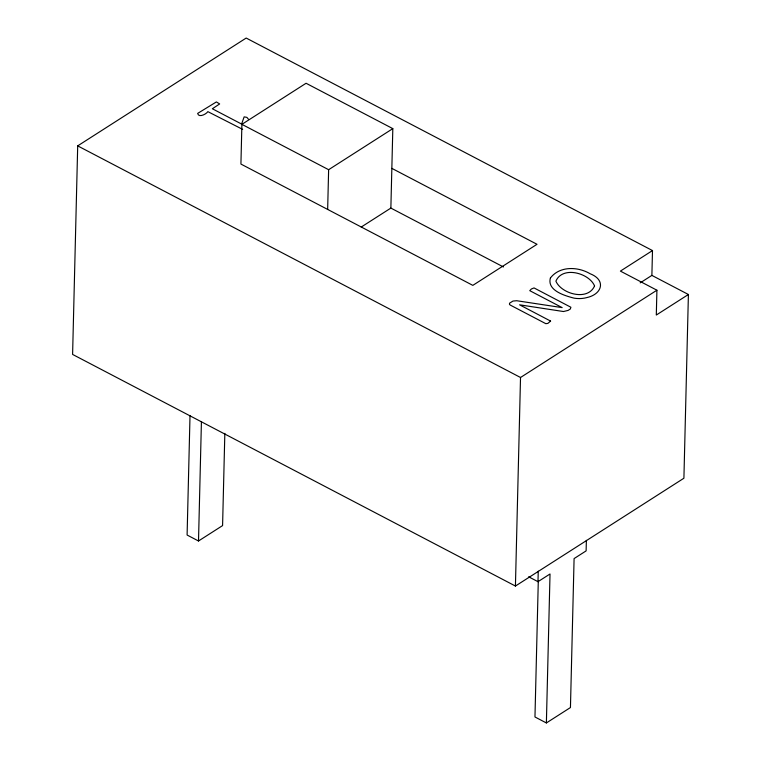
<?xml version="1.0" encoding="UTF-8"?>
<svg xmlns="http://www.w3.org/2000/svg" width="761" height="761" viewBox="0 0 761 761"><rect width="100%" height="100%" fill="white"/><g stroke="black" fill="none" stroke-linecap="round" stroke-linejoin="round"><path stroke-width="1.14" d="M651.882 275.396L652.491 250.569L246.184 38.05L77.698 145.874L72.599 354.426L515.425 586.046L683.911 478.222L688.401 294.497L651.882 275.396L640.21 282.864M190.012 415.62L187.101 535.031L198.507 540.995L222.583 525.594L224.837 433.37M198.507 540.995L201.427 421.584M361.247 227.035L390.869 208.086L392.819 128.628L306.074 83.263L241.893 124.338L240.923 164.062L472.828 285.365L537.019 244.291L391.848 168.362M327.658 209.427L328.628 169.703L392.819 128.628M515.425 586.046L520.524 377.494L656.914 290.207L620.396 271.106L652.491 250.569M528.648 576.8L537.989 581.68L538.246 571.169M538.293 581.014L534.964 716.976L546.379 722.95L570.446 707.549L574.089 558.584L586.122 550.878L586.379 540.367M546.379 722.95L550.022 573.984L537.989 581.68M656.914 290.207L656.305 315.035L688.401 294.497M248.314 119.011L246.84 117.356L244.138 116.871L241.598 124.062L212.357 108.766L219.653 103.943L216.39 101.926L197.651 113.408C198.545 118.088 206.241 114.207 207.858 111.639L242.654 129.38M241.893 124.338L328.628 169.703M390.869 208.086L503.44 266.959M77.698 145.874L520.524 377.494M550.593 321.075L547.872 323.396L545.818 323.672L510.336 305.113L509.499 304.467L509.528 303.211L512.981 301.052L516.7 300.728L562.16 307.615L529.761 290.664L531.359 288.999L534.032 287.924L570.893 307.254L570.341 308.985L568.125 310.402L563.482 311.525L519.592 304.819L550.593 321.075M594.55 285.917C587.977 301.289 561.409 294.041 555.891 281.151C562.446 265.703 589.138 272.952 594.55 285.917M550.393 278.012C546.807 290.559 564.9 295.772 574.184 298.169A17.884 10.312 1.4 0 0 586.874 297.58C602.227 294.212 606.336 280.029 590.108 273.732C577.903 266.521 559.696 265.846 550.393 278.012"/></g></svg>
